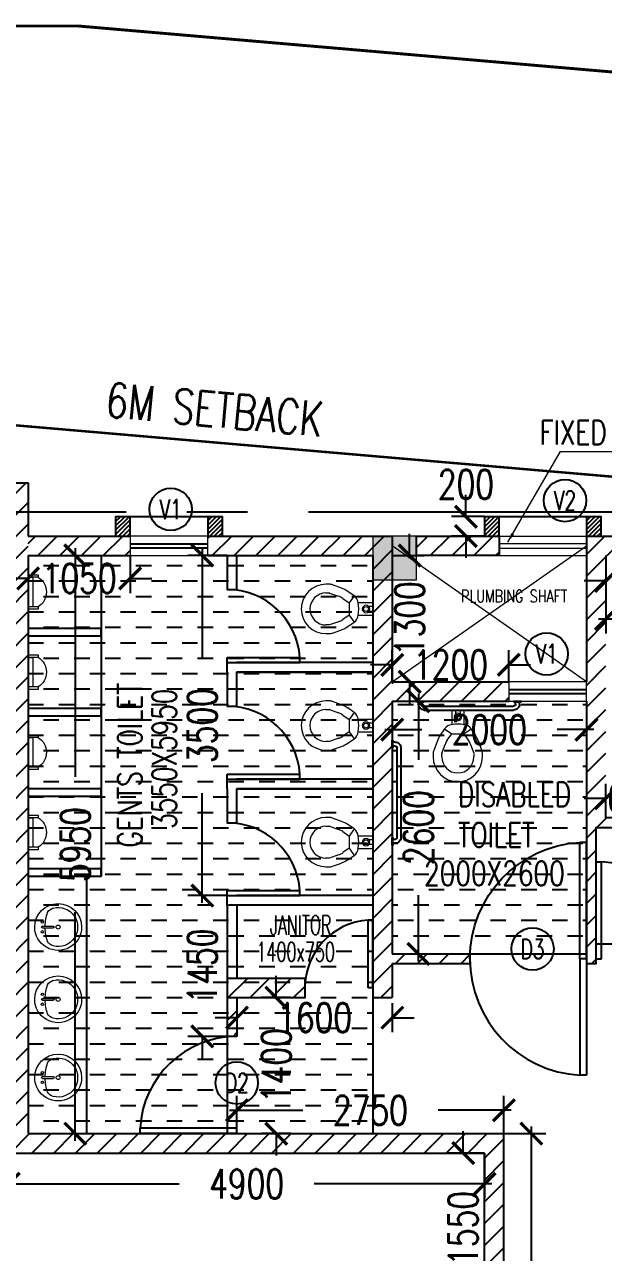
# Model space of a CAD drawing. Header units: millimetres. Extents: x -2076597 to 16308595, y -4402071 to 17875273.
# Drawn here: x -2033186 to -2027223, y -4089504 to -4076866 of the extents above; entities that cross this region are included whole.
import ezdxf
from ezdxf.enums import TextEntityAlignment as Align
from ezdxf.lldxf.tags import DXFTag

# ---------------------------------------------------------------- set-up
doc = ezdxf.new("R2010")
doc.units = ezdxf.units.MM
for name, pattern in [('CENTER2', [1.125, 0.75, -0.125, 0.125, -0.125]), ('DASHDOT', [1, 0.5, -0.25, 0, -0.25]), ('DASHED2', [0.375, 0.25, -0.125])]:
    doc.linetypes.add(name, pattern=pattern)
for name, color, linetype, lineweight in [('A- GLAZING', 5, 'Continuous', 9), ('A- LIGHT LINE', 8, 'Continuous', 9), ('A- SHAFT', 8, 'Continuous', 9), ('A-COL HATCH', 252, 'Continuous', 9), ('A-DETL-GENF', 92, 'Continuous', 9), ('P-SANR-FIXT', 6, 'Continuous', 9), ('S-COLS', 7, 'Continuous', 9)]:
    doc.layers.add(name, color=color, linetype=linetype, lineweight=lineweight)
for name, color, linetype in [('A- STAIRSCASE', 1, 'Continuous'), ('A-DIMS', 4, 'Continuous'), ('a-door', 1, 'Continuous'), ('A-HIDDEN', 8, 'DASHED2'), ('A-PARAPET WALL', 4, 'Continuous'), ('A-SCHED', 1, 'Continuous'), ('A-SETBACK', 3, 'Continuous'), ('A-SLAB SINING', 252, 'Continuous'), ('A-SLABS', 1, 'Continuous'), ('A-TXTROOM', 3, 'Continuous'), ('A-WALL', 2, 'Continuous'), ('A-WALL HATCH', 8, 'Continuous'), ('EQUIP', 3, 'Continuous'), ('S-GRID', 252, 'CENTER2')]:
    doc.layers.add(name, color=color, linetype=linetype)
doc.styles.add('DIM 100', font='romans.shx', dxfattribs={"width": 0.8})
doc.styles.add('ROMANS', font='romans.shx', dxfattribs={"width": 0.75})
tags = doc.linetypes.add('DASHEDX2', pattern=[1.5, 1, -0.5]).pattern_tags.tags
tags[6:7] = [DXFTag(74, 4), DXFTag(75, 0), DXFTag(340, '0'), DXFTag(46, 1.0), DXFTag(50, 0.0), DXFTag(44, 0.0), DXFTag(45, 0.0)]
tags[4:5] = [DXFTag(74, 4), DXFTag(75, 0), DXFTag(340, '0'), DXFTag(46, 1.0), DXFTag(50, 0.0), DXFTag(44, 0.0), DXFTag(45, 0.0)]
doc.dimstyles.new('1_100 MJR', dxfattribs={"dimscale": 100, "dimtxt": 1.75, "dimasz": 1, "dimexe": 1, "dimexo": 0, "dimgap": 0.09, "dimtad": 0, "dimdsep": 46, "dimtxsty": 'DIM 100', "dimblk": 'ARCHTICK', "dimcen": 0.09, "dimdle": 1, "dimclrd": 8, "dimclre": 8, "dimclrt": 256, "dimazin": 0, "dimtfac": 1, "dimtofl": 0, "dimtmove": 1, "dimatfit": 3, "dimfxl": 0, "dimtolj": 1, "dimtzin": 0, "dimlwd": -1, "dimlwe": -1, "dimarcsym": 0})
doc.dimstyles.new('DIMM-100', dxfattribs={"dimscale": 150, "dimtxt": 2, "dimasz": 1.5, "dimexe": 1, "dimexo": 0, "dimgap": 2, "dimtad": 0, "dimtoh": 1, "dimdec": 0, "dimzin": 0, "dimdsep": 46, "dimtxsty": 'ROMANS', "dimblk": 'ARCHTICK', "dimcen": 1.5, "dimdle": 0.5, "dimclrd": 8, "dimclre": 8, "dimclrt": 256, "dimazin": 0, "dimtfac": 1, "dimtdec": 0, "dimtix": 1, "dimtofl": 0, "dimtmove": 2, "dimatfit": 3, "dimldrblk": 'DOT', "dimfxl": 0, "dimtolj": 1, "dimtzin": 0, "dimarcsym": 0})
pattern_1 = [(45, (-2740619.58, -3104110.72), (-112.253202, 112.253202), [])]
pattern_2 = [(45, (1802100.65, 14255482.13), (-112.2532015, 112.2532015), [])]
pattern_3 = [(0, (1862258.1, 14425751.84), (158.75, 158.75), [158.75, -158.75])]

# ---------------------------------------------------------------- blocks, each defined once
blk = doc.blocks.new('shafts')
at = {"layer": 'A- SHAFT'}
for p, q in [((711222, -979520), (713222, -978120)), ((713222, -979520), (711222, -978120))]:
    blk.add_line(p, q, dxfattribs=at)
at = {"layer": 'A-TXTROOM', "insert": (711930, -978574, 0), "char_height": 128, "width": 1088.76, "attachment_point": 1, "style": 'ROMANS'}
blk.add_mtext('PLUMBING SHAFT', dxfattribs=at)
blk = doc.blocks.new('Family - ___-240295-0_ ground floor')
at = {"layer": 'A-SETBACK', "linetype": 'DASHDOT', "lineweight": -2, "ltscale": 2000, "const_width": 25}
blk.add_lwpolyline([(76480, 233663), (47866, 236124), (29166, 193452), (70915, 193452)], close=True, dxfattribs=at)
at = {"layer": 'A-TXTROOM', "insert": (64668, 235190, 0), "char_height": 356, "attachment_point": 3, "rotation": 354.7224, "style": 'ROMANS'}
blk.add_mtext('6M SETBACK', dxfattribs=at)
blk = doc.blocks.new('M_Urinal-Wall-3D - M_Urinal-Wall-3D-239627-0_ ground floor')
at = {"layer": 'P-SANR-FIXT'}
for p, q in [((-261, 202), (-287, 202)), ((-287, 202), (-287, 100)), ((-261, 202), (-261, 100)), ((43, 147), (-261, 147)), ((-261, 147), (-261, 100)), ((69, 202), (43, 202)), ((43, 202), (43, 100)), ((43, 100), (43, 147)), ((69, 100), (69, 202)), ((-287, 100), (69, 100))]:
    blk.add_line(p, q, dxfattribs=at)
blk.add_arc((-109, 110), 178, 31.0027, 148.9973, dxfattribs=at)
blk = doc.blocks.new('Sink Vanity-Round - 19_ x 19_-237629-0_ ground floor')
at = {"layer": 'P-SANR-FIXT'}
for p, q in [((87, 247), (87, 136)), ((106, 247), (106, 136))]:
    blk.add_line(p, q, dxfattribs=at)
for centre, radius, start, end in [((97, 85), 241, 90, 270), ((46, 247), 12.7, 360, 180), ((97, 247), 9.52, 360, 180), ((97, 85), 241, 270, 90), ((147, 247), 12.7, 0, 180), ((97, 85), 201, 165.3071, 14.6929), ((1, 104), 105, 120.7927, 162.1904), ((97, -233), 452, 91.2067, 109.2086), ((46, 247), 12.7, 180, 360), ((97, 136), 9.52, 180, 360), ((97, -233), 452, 70.7914, 88.7933), ((147, 247), 12.7, 180, 360), ((192, 104), 105, 17.8096, 59.2073), ((97, 85), 20.6, 360, 180), ((97, 85), 20.6, 180, 360)]:
    blk.add_arc(centre, radius, start, end, dxfattribs=at)
blk = doc.blocks.new('M_Single-Flush - 0915 x 2134mm-234763-0_ ground floor')
at = {"layer": 'a-door'}
for p, q in [((406.5, -100), (406.5, -1015.3)), ((457.5, -100), (406.5, -100)), ((457.5, -100), (457.5, -1015.3)), ((457.5, -1015.3), (406.5, -1015.3))]:
    blk.add_line(p, q, dxfattribs=at)
blk.add_arc((457.5, -100), 916.7, 180, 266.81071, dxfattribs=at)
blk = doc.blocks.new('04 TYPICALGriDColumn&Core$0$grab rail')
at = {"layer": 'EQUIP'}
for p, q in [((0, 40), (0, -40)), ((2, 40), (0, 40)), ((2, 40), (2, -40)), ((7, 35), (7, -35)), ((30, 20), (7, 20)), ((2, -40), (0, -40)), ((30, -20), (7, -20)), ((50, -40), (50, -960)), ((90, -40), (90, -960)), ((2, -960), (0, -960)), ((0, -960), (0, -1040)), ((2, -960), (2, -1040)), ((7, -965), (7, -1035)), ((30, -980), (7, -980)), ((2, -1040), (0, -1040)), ((30, -1020), (7, -1020))]:
    blk.add_line(p, q, dxfattribs=at)
for centre, radius, start, end in [((2, 35), 5, 0, 90), ((30, -40), 60, 0, 90), ((2, -35), 5, 270, 0), ((30, -40), 20, 0, 90), ((2, -965), 5, 0, 90), ((30, -960), 20, 270, 0), ((30, -960), 60, 270, 0), ((2, -1035), 5, 270, 0)]:
    blk.add_arc(centre, radius, start, end, dxfattribs=at)
blk = doc.blocks.new('Toilet-Commercial-Wall-3D - 15_ Seat Height-439075-0_ ground floor')
at = {"layer": 'P-SANR-FIXT'}
for p, q in [((151, 583), (151, 550)), ((157, 515), (190, 423)), ((240, 550), (240, 583)), ((274, 454), (241, 545)), ((569, 545), (536, 454)), ((570, 583), (570, 550)), ((619, 423), (653, 515)), ((659, 550), (659, 583)), ((342, 345), (297, 409)), ((513, 409), (468, 345)), ((224, 358), (269, 294)), ((342, 345), (269, 294)), ((468, 345), (342, 345)), ((541, 294), (468, 345)), ((541, 294), (586, 358)), ((341, 251), (341, 100)), ((380, 100), (380, 142)), ((430, 100), (430, 142)), ((468, 100), (468, 251))]:
    blk.add_line(p, q, dxfattribs=at)
blk.add_circle((405, 171), 25.3, dxfattribs=at)
for centre, radius, start, end in [((405, 583), 254, 90, 180), ((405, 583), 254, 0, 90), ((405, 583), 165, 90, 180), ((405, 583), 165, 0, 90), ((253, 550), 102, 180, 200), ((557, 550), 12.7, 340, 0), ((557, 550), 102, 340, 0), ((453, 519), 279, 200, 215), ((453, 519), 191, 200, 215), ((357, 519), 191, 325, 340), ((357, 519), 279, 325, 340), ((352, 352), 102, 215, 263.7549), ((457, 352), 102, 276.2451, 325), ((405, 566), 321, 258.5767, 281.4233), ((405, 171), 38.1, 360, 180), ((405, 171), 38.1, 180, 360)]:
    blk.add_arc(centre, radius, start, end, dxfattribs=at)
blk = doc.blocks.new('M_Single-Flush - 0762 x 2032mm-231732-0_ ground floor')
at = {"layer": 'a-door'}
for p, q in [((324, 37), (324, 787)), ((375, 787), (324, 787)), ((375, 37), (375, 787)), ((375, 37), (324, 37))]:
    blk.add_line(p, q, dxfattribs=at)
blk.add_arc((375, 37), 752, 93.8903, 180, dxfattribs=at)
blk = doc.blocks.new('_ArchTick')
at = {"color": 0, "linetype": 'ByBlock', "const_width": 0.15}
blk.add_lwpolyline([(-0.5, -0.5), (0.5, 0.5)], dxfattribs=at)
blk = doc.blocks.new('*D413')
at = {"layer": 'A-DIMS', "color": 8, "lineweight": -2, "transparency": 16777216}
for p, q in [((-2029398, -4083631), (-2029398, -4083306)), ((-2028198, -4083631), (-2028198, -4083306)), ((-2029398, -4083456), (-2029623, -4083456)), ((-2028198, -4083456), (-2027973, -4083456))]:
    blk.add_line(p, q, dxfattribs=at)
at = {"layer": 'Defpoints', "color": 0, "transparency": 16777216}
for p in [(-2028198, -4083456), (-2029398, -4083631), (-2028198, -4083631)]:
    blk.add_point(p, dxfattribs=at)
at = {"layer": 'A-DIMS', "color": 8, "lineweight": -2, "transparency": 16777216, "xscale": 225, "yscale": 225, "zscale": 225}
blk.add_blockref('_ArchTick', (-2029398, -4083456), dxfattribs=at)
at = {"layer": 'A-DIMS', "color": 8, "lineweight": -2, "transparency": 16777216, "xscale": 225, "yscale": 225, "zscale": 225, "rotation": 180}
blk.add_blockref('_ArchTick', (-2028198, -4083456), dxfattribs=at)
at = {"layer": 'A-DIMS', "transparency": 16777216, "insert": (-2028798, -4083456), "char_height": 300, "attachment_point": 5, "style": 'ROMANS'}
blk.add_mtext('\\A1;1200', dxfattribs=at)
blk = doc.blocks.new('_Dot')
at = {"color": 0, "linetype": 'ByBlock', "lineweight": -2}
blk.add_line((-0.5, 0), (-1, 0), dxfattribs=at)
at = {"color": 0, "linetype": 'ByBlock', "const_width": 0.5}
blk.add_lwpolyline([(-0.25, 0, 1), (0.25, 0, 1)], format="xyb", close=True, dxfattribs=at)
blk = doc.blocks.new('COLUMN 1')
at = {"layer": 'A-COL HATCH'}
blk.add_hatch(color=256, dxfattribs=at).paths.add_polyline_path([(706736.2, -986824.1), (707186.2, -986824.1), (707186.2, -986374.1), (706736.2, -986374.1)])
at = {"layer": 'S-COLS'}
blk.add_lwpolyline([(706736.2, -986824.1), (707186.2, -986824.1), (707186.2, -986374.1), (706736.2, -986374.1)], close=True, dxfattribs=at)
at = {"layer": 'S-GRID', "ltscale": 5000}
blk.add_line((661071.4, -986124.1), (726350.7, -986124.1), dxfattribs=at)
blk = doc.blocks.new('SOP')
at = {"layer": 'A-SCHED', "color": 8}
blk.add_circle((0, 0), 218, dxfattribs=at)
at = {"layer": 'A-SCHED', "style": 'ROMANS', "width": 0.7}
blk.add_attdef('D2', text='', height=200, dxfattribs=at).set_placement((0, 0), align=Align.MIDDLE_CENTER)
blk = doc.blocks.new('*D487')
at = {"layer": 'A-DIMS', "color": 8, "lineweight": -2, "transparency": 16777216}
for p, q in [((-2031355, -4085831), (-2031355, -4085606)), ((-2031098, -4085831), (-2031505, -4085831)), ((-2031098, -4087281), (-2031505, -4087281)), ((-2031355, -4087281), (-2031355, -4087506))]:
    blk.add_line(p, q, dxfattribs=at)
at = {"layer": 'Defpoints', "color": 0, "transparency": 16777216}
for p in [(-2031355, -4085831), (-2031098, -4085831), (-2031098, -4087281)]:
    blk.add_point(p, dxfattribs=at)
at = {"layer": 'A-DIMS', "color": 8, "lineweight": -2, "transparency": 16777216, "xscale": 225, "yscale": 225, "zscale": 225}
for p, rotation in [((-2031355, -4085831), 270), ((-2031355, -4087281), 90)]:
    blk.add_blockref('_ArchTick', p, dxfattribs=dict(at, rotation=rotation))
at = {"layer": 'A-DIMS', "transparency": 16777216, "insert": (-2031355, -4086556), "char_height": 300, "attachment_point": 5, "rotation": 90, "style": 'ROMANS'}
blk.add_mtext('\\A1;1450', dxfattribs=at)
blk = doc.blocks.new('*D488')
at = {"layer": 'A-DIMS', "color": 8, "lineweight": -2, "transparency": 16777216}
for p, q in [((-2031098, -4082331), (-2031505, -4082331)), ((-2031355, -4082256), (-2031355, -4083385)), ((-2031355, -4085906), (-2031355, -4084778)), ((-2031098, -4085831), (-2031505, -4085831))]:
    blk.add_line(p, q, dxfattribs=at)
at = {"layer": 'Defpoints', "color": 0, "transparency": 16777216}
for p in [(-2031355, -4082331), (-2031098, -4082331), (-2031098, -4085831)]:
    blk.add_point(p, dxfattribs=at)
at = {"layer": 'A-DIMS', "color": 8, "lineweight": -2, "transparency": 16777216, "xscale": 225, "yscale": 225, "zscale": 225}
for p, rotation in [((-2031355, -4082331), 90), ((-2031355, -4085831), 270)]:
    blk.add_blockref('_ArchTick', p, dxfattribs=dict(at, rotation=rotation))
at = {"layer": 'A-DIMS', "transparency": 16777216, "insert": (-2031355, -4084081), "char_height": 300, "attachment_point": 5, "rotation": 90, "style": 'ROMANS'}
blk.add_mtext('\\A1;3500', dxfattribs=at)
blk = doc.blocks.new('*D489')
at = {"layer": 'A-DIMS', "color": 8, "lineweight": -2, "transparency": 16777216}
for p, q in [((-2033148, -4082331), (-2033148, -4082717)), ((-2032098, -4082331), (-2032098, -4082717)), ((-2033148, -4082567), (-2033373, -4082567)), ((-2032098, -4082567), (-2031873, -4082567))]:
    blk.add_line(p, q, dxfattribs=at)
at = {"layer": 'Defpoints', "color": 0, "transparency": 16777216}
for p in [(-2033148, -4082331), (-2032098, -4082331), (-2032098, -4082567)]:
    blk.add_point(p, dxfattribs=at)
at = {"layer": 'A-DIMS', "color": 8, "lineweight": -2, "transparency": 16777216, "xscale": 225, "yscale": 225, "zscale": 225}
blk.add_blockref('_ArchTick', (-2033148, -4082567), dxfattribs=at)
at = {"layer": 'A-DIMS', "color": 8, "lineweight": -2, "transparency": 16777216, "xscale": 225, "yscale": 225, "zscale": 225, "rotation": 180}
blk.add_blockref('_ArchTick', (-2032098, -4082567), dxfattribs=at)
at = {"layer": 'A-DIMS', "transparency": 16777216, "insert": (-2032623, -4082567), "char_height": 300, "attachment_point": 5, "style": 'ROMANS'}
blk.add_mtext('\\A1;1050', dxfattribs=at)
blk = doc.blocks.new('*D494')
at = {"layer": 'A-DIMS', "color": 8, "lineweight": -2, "transparency": 16777216}
for p, q in [((-2028248, -4088281), (-2027816, -4088281)), ((-2027966, -4088206), (-2027966, -4092819)), ((-2027966, -4099006), (-2027966, -4094394)), ((-2028248, -4098931), (-2027816, -4098931))]:
    blk.add_line(p, q, dxfattribs=at)
at = {"layer": 'Defpoints', "color": 0, "transparency": 16777216}
for p in [(-2028248, -4088281), (-2027966, -4088281), (-2028248, -4098931)]:
    blk.add_point(p, dxfattribs=at)
at = {"layer": 'A-DIMS', "color": 8, "lineweight": -2, "transparency": 16777216, "xscale": 225, "yscale": 225, "zscale": 225}
for p, rotation in [((-2027966, -4088281), 90), ((-2027966, -4098931), 270)]:
    blk.add_blockref('_ArchTick', p, dxfattribs=dict(at, rotation=rotation))
at = {"layer": 'A-DIMS', "transparency": 16777216, "insert": (-2027966, -4093606), "char_height": 300, "attachment_point": 5, "rotation": 90, "style": 'ROMANS'}
blk.add_mtext('\\A1;10650', dxfattribs=at)
blk = doc.blocks.new('*D153')
at = {"layer": 'A-DIMS', "color": 8, "lineweight": -2, "transparency": 16777216}
for p, q in [((-2030998, -4088281), (-2030998, -4087891)), ((-2028248, -4088281), (-2028248, -4087891)), ((-2031073, -4088041), (-2030319, -4088041)), ((-2028173, -4088041), (-2028926, -4088041))]:
    blk.add_line(p, q, dxfattribs=at)
at = {"layer": 'Defpoints', "color": 0, "transparency": 16777216}
for p in [(-2028248, -4088041), (-2030998, -4088281), (-2028248, -4088281)]:
    blk.add_point(p, dxfattribs=at)
at = {"layer": 'A-DIMS', "color": 8, "lineweight": -2, "transparency": 16777216, "xscale": 225, "yscale": 225, "zscale": 225, "rotation": 180}
blk.add_blockref('_ArchTick', (-2030998, -4088041), dxfattribs=at)
at = {"layer": 'A-DIMS', "color": 8, "lineweight": -2, "transparency": 16777216, "xscale": 225, "yscale": 225, "zscale": 225}
blk.add_blockref('_ArchTick', (-2028248, -4088041), dxfattribs=at)
at = {"layer": 'A-DIMS', "transparency": 16777216, "insert": (-2029623, -4088041), "char_height": 300, "attachment_point": 5, "style": 'ROMANS'}
blk.add_mtext('\\A1;2750', dxfattribs=at)
blk = doc.blocks.new('*D495')
at = {"layer": 'A-DIMS', "color": 8, "lineweight": -2, "transparency": 16777216}
for p, q in [((-2033148, -4082331), (-2032513, -4082331)), ((-2032663, -4082256), (-2032663, -4084610)), ((-2032663, -4088356), (-2032663, -4086003)), ((-2033148, -4088281), (-2032513, -4088281))]:
    blk.add_line(p, q, dxfattribs=at)
at = {"layer": 'Defpoints', "color": 0, "transparency": 16777216}
for p in [(-2033148, -4082331), (-2032663, -4082331), (-2033148, -4088281)]:
    blk.add_point(p, dxfattribs=at)
at = {"layer": 'A-DIMS', "color": 8, "lineweight": -2, "transparency": 16777216, "xscale": 225, "yscale": 225, "zscale": 225}
for p, rotation in [((-2032663, -4082331), 90), ((-2032663, -4088281), 270)]:
    blk.add_blockref('_ArchTick', p, dxfattribs=dict(at, rotation=rotation))
at = {"layer": 'A-DIMS', "transparency": 16777216, "insert": (-2032663, -4085306), "char_height": 300, "attachment_point": 5, "rotation": 90, "style": 'ROMANS'}
blk.add_mtext('\\A1;5950', dxfattribs=at)
blk = doc.blocks.new('*D496')
at = {"layer": 'A-DIMS', "color": 8, "lineweight": -2, "transparency": 16777216}
for p, q in [((-2029398, -4083831), (-2028978, -4083831)), ((-2029128, -4083756), (-2029128, -4084435)), ((-2029128, -4086506), (-2029128, -4085828)), ((-2029398, -4086431), (-2028978, -4086431))]:
    blk.add_line(p, q, dxfattribs=at)
at = {"layer": 'Defpoints', "color": 0, "transparency": 16777216}
for p in [(-2029398, -4083831), (-2029398, -4086431), (-2029128, -4086431)]:
    blk.add_point(p, dxfattribs=at)
at = {"layer": 'A-DIMS', "color": 8, "lineweight": -2, "transparency": 16777216, "xscale": 225, "yscale": 225, "zscale": 225}
for p, rotation in [((-2029128, -4083831), 90), ((-2029128, -4086431), 270)]:
    blk.add_blockref('_ArchTick', p, dxfattribs=dict(at, rotation=rotation))
at = {"layer": 'A-DIMS', "transparency": 16777216, "insert": (-2029128, -4085131), "char_height": 300, "attachment_point": 5, "rotation": 90, "style": 'ROMANS'}
blk.add_mtext('\\A1;2600', dxfattribs=at)
blk = doc.blocks.new('*D497')
at = {"layer": 'A-DIMS', "color": 8, "lineweight": -2, "transparency": 16777216}
for p, q in [((-2029398, -4083831), (-2029398, -4084273)), ((-2027398, -4083831), (-2027398, -4084273)), ((-2029473, -4084123), (-2029094, -4084123)), ((-2027323, -4084123), (-2027701, -4084123))]:
    blk.add_line(p, q, dxfattribs=at)
at = {"layer": 'Defpoints', "color": 0, "transparency": 16777216}
for p in [(-2029398, -4083831), (-2027398, -4083831), (-2027398, -4084123)]:
    blk.add_point(p, dxfattribs=at)
at = {"layer": 'A-DIMS', "color": 8, "lineweight": -2, "transparency": 16777216, "xscale": 225, "yscale": 225, "zscale": 225, "rotation": 180}
blk.add_blockref('_ArchTick', (-2029398, -4084123), dxfattribs=at)
at = {"layer": 'A-DIMS', "color": 8, "lineweight": -2, "transparency": 16777216, "xscale": 225, "yscale": 225, "zscale": 225}
blk.add_blockref('_ArchTick', (-2027398, -4084123), dxfattribs=at)
at = {"layer": 'A-DIMS', "transparency": 16777216, "insert": (-2028398, -4084123), "char_height": 300, "attachment_point": 5, "style": 'ROMANS'}
blk.add_mtext('\\A1;2000', dxfattribs=at)
blk = doc.blocks.new('*D498')
at = {"layer": 'A-DIMS', "color": 8, "lineweight": -2, "transparency": 16777216}
for p, q in [((-2027198, -4082331), (-2027198, -4082742)), ((-2026298, -4082331), (-2026298, -4082742)), ((-2027198, -4082592), (-2027423, -4082592)), ((-2026298, -4082592), (-2026073, -4082592))]:
    blk.add_line(p, q, dxfattribs=at)
at = {"layer": 'Defpoints', "color": 0, "transparency": 16777216}
for p in [(-2027198, -4082331), (-2026298, -4082331), (-2026298, -4082592)]:
    blk.add_point(p, dxfattribs=at)
at = {"layer": 'A-DIMS', "color": 8, "lineweight": -2, "transparency": 16777216, "xscale": 225, "yscale": 225, "zscale": 225}
blk.add_blockref('_ArchTick', (-2027198, -4082592), dxfattribs=at)
at = {"layer": 'A-DIMS', "color": 8, "lineweight": -2, "transparency": 16777216, "xscale": 225, "yscale": 225, "zscale": 225, "rotation": 180}
blk.add_blockref('_ArchTick', (-2026298, -4082592), dxfattribs=at)
at = {"layer": 'A-DIMS', "transparency": 16777216, "insert": (-2026748, -4082592), "char_height": 300, "attachment_point": 5, "style": 'ROMANS'}
blk.add_mtext('\\A1;900', dxfattribs=at)
blk = doc.blocks.new('*D154')
at = {"layer": 'A-DIMS', "color": 8, "lineweight": -2, "transparency": 16777216}
for p, q in [((-2027198, -4082331), (-2027198, -4083134)), ((-2023798, -4082431), (-2023798, -4083134)), ((-2027273, -4082984), (-2026650, -4082984)), ((-2023723, -4082984), (-2025257, -4082984))]:
    blk.add_line(p, q, dxfattribs=at)
at = {"layer": 'Defpoints', "color": 0, "transparency": 16777216}
for p in [(-2027198, -4082331), (-2023798, -4082431), (-2023798, -4082984)]:
    blk.add_point(p, dxfattribs=at)
at = {"layer": 'A-DIMS', "color": 8, "lineweight": -2, "transparency": 16777216, "xscale": 225, "yscale": 225, "zscale": 225, "rotation": 180}
blk.add_blockref('_ArchTick', (-2027198, -4082984), dxfattribs=at)
at = {"layer": 'A-DIMS', "color": 8, "lineweight": -2, "transparency": 16777216, "xscale": 225, "yscale": 225, "zscale": 225}
blk.add_blockref('_ArchTick', (-2023798, -4082984), dxfattribs=at)
at = {"layer": 'A-DIMS', "transparency": 16777216, "insert": (-2025953, -4082984), "char_height": 300, "attachment_point": 5, "style": 'ROMANS'}
blk.add_mtext('\\A1;3400', dxfattribs=at)
blk = doc.blocks.new('*D500')
at = {"layer": 'A-DIMS', "color": 8, "lineweight": -2, "transparency": 16777216}
for p, q in [((-2027198, -4085031), (-2027198, -4084680)), ((-2026598, -4085031), (-2026598, -4084680)), ((-2027198, -4084830), (-2027423, -4084830)), ((-2026598, -4084830), (-2026373, -4084830))]:
    blk.add_line(p, q, dxfattribs=at)
at = {"layer": 'Defpoints', "color": 0, "transparency": 16777216}
for p in [(-2026598, -4084830), (-2027198, -4085031), (-2026598, -4085031)]:
    blk.add_point(p, dxfattribs=at)
at = {"layer": 'A-DIMS', "color": 8, "lineweight": -2, "transparency": 16777216, "xscale": 225, "yscale": 225, "zscale": 225}
blk.add_blockref('_ArchTick', (-2027198, -4084830), dxfattribs=at)
at = {"layer": 'A-DIMS', "color": 8, "lineweight": -2, "transparency": 16777216, "xscale": 225, "yscale": 225, "zscale": 225, "rotation": 180}
blk.add_blockref('_ArchTick', (-2026598, -4084830), dxfattribs=at)
at = {"layer": 'A-DIMS', "transparency": 16777216, "insert": (-2026898, -4084830), "char_height": 300, "attachment_point": 5, "style": 'ROMANS'}
blk.add_mtext('\\A1;600', dxfattribs=at)
blk = doc.blocks.new('*D512')
at = {"layer": 'A-DIMS', "color": 8, "lineweight": -2, "transparency": 16777216}
for p, q in [((-2033348, -4088481), (-2033348, -4088948)), ((-2028448, -4088481), (-2028448, -4088948)), ((-2033423, -4088798), (-2031594, -4088798)), ((-2028373, -4088798), (-2030201, -4088798))]:
    blk.add_line(p, q, dxfattribs=at)
at = {"layer": 'Defpoints', "color": 0, "transparency": 16777216}
for p in [(-2033348, -4088481), (-2028448, -4088481), (-2028448, -4088798)]:
    blk.add_point(p, dxfattribs=at)
at = {"layer": 'A-DIMS', "color": 8, "lineweight": -2, "transparency": 16777216, "xscale": 225, "yscale": 225, "zscale": 225, "rotation": 180}
blk.add_blockref('_ArchTick', (-2033348, -4088798), dxfattribs=at)
at = {"layer": 'A-DIMS', "color": 8, "lineweight": -2, "transparency": 16777216, "xscale": 225, "yscale": 225, "zscale": 225}
blk.add_blockref('_ArchTick', (-2028448, -4088798), dxfattribs=at)
at = {"layer": 'A-DIMS', "transparency": 16777216, "insert": (-2030898, -4088798), "char_height": 300, "attachment_point": 5, "style": 'ROMANS'}
blk.add_mtext('\\A1;4900', dxfattribs=at)
blk = doc.blocks.new('*D513')
at = {"layer": 'A-DIMS', "color": 8, "lineweight": -2, "transparency": 16777216}
for p, q in [((-2028668, -4088481), (-2028668, -4088256)), ((-2028448, -4088481), (-2028818, -4088481)), ((-2028448, -4090031), (-2028818, -4090031)), ((-2028668, -4090031), (-2028668, -4090256))]:
    blk.add_line(p, q, dxfattribs=at)
at = {"layer": 'Defpoints', "color": 0, "transparency": 16777216}
for p in [(-2028448, -4088481), (-2028668, -4090031), (-2028448, -4090031)]:
    blk.add_point(p, dxfattribs=at)
at = {"layer": 'A-DIMS', "color": 8, "lineweight": -2, "transparency": 16777216, "xscale": 225, "yscale": 225, "zscale": 225}
for p, rotation in [((-2028668, -4088481), 270), ((-2028668, -4090031), 90)]:
    blk.add_blockref('_ArchTick', p, dxfattribs=dict(at, rotation=rotation))
at = {"layer": 'A-DIMS', "transparency": 16777216, "insert": (-2028668, -4089256), "char_height": 300, "attachment_point": 5, "rotation": 90, "style": 'ROMANS'}
blk.add_mtext('\\A1;1550', dxfattribs=at)
blk = doc.blocks.new('*D116')
at = {"layer": 'A-DIMS', "color": 8, "lineweight": -2, "transparency": 16777216}
for p, q in [((-2030593, -4086881), (-2030593, -4086656)), ((-2030443, -4086881), (-2030743, -4086881)), ((-2030443, -4088281), (-2030743, -4088281)), ((-2030593, -4088281), (-2030593, -4088506))]:
    blk.add_line(p, q, dxfattribs=at)
at = {"layer": 'Defpoints', "color": 0, "transparency": 16777216}
for p in [(-2029398, -4086881), (-2030593, -4088281), (-2029398, -4088281)]:
    blk.add_point(p, dxfattribs=at)
at = {"layer": 'A-DIMS', "color": 8, "lineweight": -2, "transparency": 16777216, "xscale": 225, "yscale": 225, "zscale": 225}
for p, rotation in [((-2030593, -4086881), 270), ((-2030593, -4088281), 90)]:
    blk.add_blockref('_ArchTick', p, dxfattribs=dict(at, rotation=rotation))
at = {"layer": 'A-DIMS', "transparency": 16777216, "insert": (-2030593, -4087581), "char_height": 300, "attachment_point": 5, "rotation": 90, "style": 'ROMANS'}
blk.add_mtext('\\A1;1400', dxfattribs=at)
blk = doc.blocks.new('*D356')
at = {"layer": 'A-DIMS', "color": 8, "lineweight": -2, "transparency": 16777216}
for p, q in [((-2030998, -4086938), (-2030998, -4087238)), ((-2029398, -4086938), (-2029398, -4087238)), ((-2030998, -4087088), (-2031223, -4087088)), ((-2029398, -4087088), (-2029173, -4087088))]:
    blk.add_line(p, q, dxfattribs=at)
at = {"layer": 'Defpoints', "color": 0, "transparency": 16777216}
for p in [(-2030998, -4086881), (-2029398, -4086881), (-2029398, -4087088)]:
    blk.add_point(p, dxfattribs=at)
at = {"layer": 'A-DIMS', "color": 8, "lineweight": -2, "transparency": 16777216, "xscale": 225, "yscale": 225, "zscale": 225}
blk.add_blockref('_ArchTick', (-2030998, -4087088), dxfattribs=at)
at = {"layer": 'A-DIMS', "color": 8, "lineweight": -2, "transparency": 16777216, "xscale": 225, "yscale": 225, "zscale": 225, "rotation": 180}
blk.add_blockref('_ArchTick', (-2029398, -4087088), dxfattribs=at)
at = {"layer": 'A-DIMS', "transparency": 16777216, "insert": (-2030198, -4087088), "char_height": 300, "attachment_point": 5, "style": 'ROMANS'}
blk.add_mtext('\\A1;1600', dxfattribs=at)
blk = doc.blocks.new('*D405')
at = {"layer": 'A-DIMS', "color": 8, "lineweight": -2, "transparency": 16777216}
for p, q in [((-2028639, -4081931), (-2028639, -4081706)), ((-2028448, -4081931), (-2028789, -4081931)), ((-2028448, -4082131), (-2028789, -4082131)), ((-2028639, -4082131), (-2028639, -4082356))]:
    blk.add_line(p, q, dxfattribs=at)
at = {"layer": 'Defpoints', "color": 0, "transparency": 16777216}
for p in [(-2028639, -4081931), (-2028448, -4081931), (-2028448, -4082131)]:
    blk.add_point(p, dxfattribs=at)
at = {"layer": 'A-DIMS', "color": 8, "lineweight": -2, "transparency": 16777216, "xscale": 225, "yscale": 225, "zscale": 225}
for p, rotation in [((-2028639, -4081931), 270), ((-2028639, -4082131), 90)]:
    blk.add_blockref('_ArchTick', p, dxfattribs=dict(at, rotation=rotation))
at = {"layer": 'A-DIMS', "transparency": 16777216, "insert": (-2028639, -4081599), "char_height": 300, "attachment_point": 5, "style": 'ROMANS'}
blk.add_mtext('\\A1;200', dxfattribs=at)
blk = doc.blocks.new('*D406')
at = {"layer": 'A-DIMS', "color": 8, "lineweight": -2, "transparency": 16777216}
for p, q in [((-2029219, -4082331), (-2029219, -4082106)), ((-2029398, -4082331), (-2029069, -4082331)), ((-2029398, -4083631), (-2029069, -4083631)), ((-2029219, -4083631), (-2029219, -4083856))]:
    blk.add_line(p, q, dxfattribs=at)
at = {"layer": 'Defpoints', "color": 0, "transparency": 16777216}
for p in [(-2029398, -4082331), (-2029398, -4083631), (-2029219, -4083631)]:
    blk.add_point(p, dxfattribs=at)
at = {"layer": 'A-DIMS', "color": 8, "lineweight": -2, "transparency": 16777216, "xscale": 225, "yscale": 225, "zscale": 225}
for p, rotation in [((-2029219, -4082331), 270), ((-2029219, -4083631), 90)]:
    blk.add_blockref('_ArchTick', p, dxfattribs=dict(at, rotation=rotation))
at = {"layer": 'A-DIMS', "transparency": 16777216, "insert": (-2029219, -4082981), "char_height": 300, "attachment_point": 5, "rotation": 90, "style": 'ROMANS'}
blk.add_mtext('\\A1;1300', dxfattribs=at)

msp = doc.modelspace()

# ---------------------------------------------------------------- hatches: boundary and pattern name
at = {"layer": 'A-SLAB SINING'}
h = msp.add_hatch(dxfattribs=at)
h.set_pattern_fill('DASH', color=256, scale=50)
h.set_pattern_definition(pattern_3)
h.paths.add_polyline_path([(-2033147.9, -4088281.1), (-2029597.4, -4088281.1), (-2029597.4, -4082331.1), (-2033147.9, -4082331.1)])
h = msp.add_hatch(dxfattribs=at)
h.set_pattern_fill('DASH', color=256, scale=50)
h.set_pattern_definition(pattern_3)
h.paths.add_polyline_path([(-2029397.4, -4083831.1), (-2027397.4, -4083831.1), (-2027397.4, -4086331.1), (-2029397.4, -4086331.1)])
at = {"layer": 'A-WALL HATCH'}
h = msp.add_hatch(dxfattribs=at)
h.set_pattern_fill('ANSI31', color=256, scale=50)
h.set_pattern_definition(pattern_1)
h.paths.add_polyline_path([(-2033147.9, -4081581.1), (-2033747.9, -4081581.1), (-2033747.9, -4081781.1), (-2033347.9, -4081781.1), (-2033347.9, -4081881.1), (-2033147.9, -4081881.1)])
h.paths.add_polyline_path([(-2029397.9, -4090131.1), (-2028447.9, -4090131.1), (-2028447.9, -4090631.1), (-2029397.9, -4090631.1)], flags=16)
h.paths.add_polyline_path([(-2029497.9, -4090831.1), (-2028447.9, -4090831.1), (-2028447.9, -4091631.1), (-2029497.9, -4091631.1)], flags=16)
h.paths.add_polyline_path([(-2028447.9, -4090131.1), (-2028247.9, -4090131.1), (-2028247.9, -4088281.1), (-2033147.9, -4088281.1), (-2033147.9, -4081881.1), (-2033347.9, -4081881.1), (-2033347.9, -4088481.1), (-2028447.9, -4088481.1), (-2028447.9, -4090031.1), (-2029597.9, -4090031.1), (-2029597.9, -4091831.1), (-2028447.9, -4091831.1), (-2028447.9, -4098731.1), (-2032197.9, -4098731.1), (-2032197.9, -4098931.1), (-2028247.9, -4098931.1), (-2028247.9, -4091631.1), (-2028447.9, -4091631.1), (-2028447.9, -4090831.1), (-2028247.9, -4090831.1), (-2028247.9, -4090631.1), (-2028447.9, -4090631.1)])
h = msp.add_hatch(dxfattribs=at)
h.set_pattern_fill('ANSI31', color=256, scale=10)
h.set_pattern_definition([(45, (1802100.653, 14255482.127), (-22.4506403, 22.4506403), [])])
h.paths.add_polyline_path([(-2031147.9, -4081931.1), (-2031297.9, -4081931.1), (-2031297.9, -4082131.1), (-2031147.9, -4082131.1)])
h.paths.add_polyline_path([(-2032097.9, -4081931.1), (-2032247.9, -4081931.1), (-2032247.9, -4082131.1), (-2032097.9, -4082131.1)])
h = msp.add_hatch(dxfattribs=at)
h.set_pattern_fill('ANSI31', color=256, scale=10)
h.set_pattern_definition([(45, (1806000.653, 14255482.127), (-22.4506403, 22.4506403), [])])
h.paths.add_polyline_path([(-2027247.9, -4081931.1), (-2027397.9, -4081931.1), (-2027397.9, -4082131.1), (-2027247.9, -4082131.1)])
h.paths.add_polyline_path([(-2028297.9, -4081931.1), (-2028447.9, -4081931.1), (-2028447.9, -4082131.1), (-2028297.9, -4082131.1)])
h = msp.add_hatch(dxfattribs=at)
h.set_pattern_fill('ANSI31', color=256, scale=50)
h.set_pattern_definition(pattern_2)
h.paths.add_polyline_path([(-2032097.9, -4082131.1), (-2033147.9, -4082131.1), (-2033147.9, -4082331.1), (-2032097.9, -4082331.1)])
h.paths.add_polyline_path([(-2029597.9, -4086881.1), (-2029397.9, -4086881.1), (-2029397.9, -4082131.1), (-2031297.9, -4082131.1), (-2031297.9, -4082331.1), (-2029597.9, -4082331.1)])
h.paths.add_polyline_path([(-2030997.9, -4087281.1), (-2031097.9, -4087281.1), (-2031097.9, -4086681.1), (-2030997.9, -4086681.1)])
h.paths.add_polyline_path([(-2030297.9, -4086881.1), (-2030297.9, -4086681.1), (-2030997.9, -4086681.1), (-2030997.9, -4086881.1)])
h = msp.add_hatch(dxfattribs=at)
h.set_pattern_fill('ANSI31', color=256, scale=50)
h.set_pattern_definition(pattern_1)
h.paths.add_polyline_path([(-2028597.9, -4086531.1), (-2028597.9, -4086431.1), (-2029397.9, -4086431.1), (-2029397.9, -4086531.1)])
h.paths.add_polyline_path([(-2028197.9, -4083831.1), (-2028197.9, -4083631.1), (-2029397.9, -4083631.1), (-2029397.9, -4083831.1)])
h.paths.add_polyline_path([(-2027397.9, -4082131.1), (-2027397.9, -4086531.1), (-2027297.9, -4086531.1), (-2027297.9, -4085131.1), (-2026597.9, -4085131.1), (-2026597.9, -4085031.1), (-2027197.9, -4085031.1), (-2027197.9, -4082331.1), (-2026297.9, -4082331.1), (-2026297.9, -4082131.1)])
h = msp.add_hatch(dxfattribs=at)
h.set_pattern_fill('ANSI31', color=256, scale=50)
h.set_pattern_definition(pattern_2)
h.paths.add_polyline_path([(-2028297.9, -4082131.1), (-2029147.9, -4082131.1), (-2029147.9, -4082331.1), (-2028297.9, -4082331.1)])

# ---------------------------------------------------------------- linework, layer by layer
at = {"layer": 'A- GLAZING'}
for p, q in [((-2028297.9, -4082131.1), (-2027397.9, -4082131.1)), ((-2028297.9, -4082206.1), (-2027397.9, -4082206.1)), ((-2028297.9, -4082256.1), (-2027397.9, -4082256.1)), ((-2028297.9, -4082331.1), (-2027397.9, -4082331.1))]:
    msp.add_line(p, q, dxfattribs=at)
for points in [[(-2032097.9, -4082331.1), (-2031297.9, -4082331.1), (-2031297.9, -4082131.1), (-2032097.9, -4082131.1)], [(-2028197.9, -4083831.1), (-2027397.9, -4083831.1), (-2027397.9, -4083631.1), (-2028197.9, -4083631.1)]]:
    msp.add_lwpolyline(points, close=True, dxfattribs=at)
at = {"layer": 'A- LIGHT LINE'}
msp.add_line((-2027666.1, -4081259.2), (-2026128.7, -4081259.2), dxfattribs=at)
at = {"layer": 'A-HIDDEN', "color": 1, "linetype": 'DASHED2', "ltscale": 5000, "const_width": 30}
msp.add_lwpolyline([(-2057085.7, -4093104), (-2052386.7, -4082381.1), (-2048019.5, -4082381.1), (-2045762.7, -4077231.1), (-2045675, -4077031.1), (-2036871, -4077031.1), (-2036871, -4076881.1), (-2032631.9, -4076881.1), (-2019797.9, -4077985.1), (-2019797.9, -4083081.1), (-2017954.6, -4083081.1), (-2014886.8, -4086921.6), (-2016078.4, -4095531.1)], dxfattribs=at)
at = {"layer": 'A-PARAPET WALL', "linetype": 'DASHEDX2', "ltscale": 0.5}
for p, q in [((-2032097.9, -4082211.1), (-2031297.9, -4082211.1)), ((-2032097.9, -4082251.1), (-2031297.9, -4082251.1)), ((-2028197.9, -4083711.1), (-2027397.9, -4083711.1)), ((-2028197.9, -4083751.1), (-2027397.9, -4083751.1))]:
    msp.add_line(p, q, dxfattribs=at)
at = {"layer": 'A-SLABS'}
for p, q in [((-2031297.9, -4081931.1), (-2032097.9, -4081931.1)), ((-2027397.9, -4081931.1), (-2028297.9, -4081931.1)), ((-2032397.9, -4082331.1), (-2032397.9, -4085631.1)), ((-2032547.9, -4085631.1), (-2032547.9, -4088281.1)), ((-2026297.9, -4086331.1), (-2027297.9, -4086331.1)), ((-2028597.9, -4086431.1), (-2027397.9, -4086431.1)), ((-2029597.9, -4086881.1), (-2029597.9, -4088281.1)), ((-2031097.9, -4087281.1), (-2031097.9, -4088281.1))]:
    msp.add_line(p, q, dxfattribs=at)
for points in [[(-2033147.9, -4083156.1), (-2032397.9, -4083156.1), (-2032397.9, -4083081.1), (-2033147.9, -4083081.1)], [(-2033147.9, -4083981.1), (-2032397.9, -4083981.1), (-2032397.9, -4083906.1), (-2033147.9, -4083906.1)], [(-2033147.9, -4084806.1), (-2032397.9, -4084806.1), (-2032397.9, -4084731.1), (-2033147.9, -4084731.1)], [(-2033147.9, -4085631.1), (-2032397.9, -4085631.1), (-2032397.9, -4085556.1), (-2033147.9, -4085556.1)]]:
    msp.add_lwpolyline(points, close=True, dxfattribs=at)
at = {"layer": 'A-WALL'}
for p, q in [((-2039647.9, -4081581.1), (-2033147.9, -4081581.1)), ((-2033147.9, -4081581.1), (-2033147.9, -4082131.1)), ((-2033147.9, -4082131.1), (-2032097.9, -4082131.1)), ((-2031297.9, -4082131.1), (-2029397.9, -4082131.1)), ((-2029397.9, -4082131.1), (-2029397.9, -4083631.1)), ((-2027397.9, -4082131.1), (-2027397.9, -4083631.1)), ((-2027397.9, -4082131.1), (-2026297.9, -4082131.1)), ((-2033147.9, -4082331.1), (-2033147.9, -4088281.1)), ((-2033147.9, -4082331.1), (-2032097.9, -4082331.1)), ((-2031297.9, -4082331.1), (-2030997.9, -4082331.1)), ((-2030997.9, -4082331.1), (-2029597.9, -4082331.1)), ((-2029597.9, -4082331.1), (-2029597.9, -4083431.1)), ((-2029597.9, -4083431.1), (-2029597.9, -4083531.1)), ((-2029597.9, -4083531.1), (-2029597.9, -4084631.1)), ((-2029397.9, -4083631.1), (-2028197.9, -4083631.1)), ((-2029397.9, -4083831.1), (-2029397.9, -4086431.1)), ((-2029397.9, -4083831.1), (-2028197.9, -4083831.1)), ((-2027397.9, -4083831.1), (-2027397.9, -4086781.1)), ((-2029597.9, -4084631.1), (-2029597.9, -4084731.1)), ((-2029597.9, -4084731.1), (-2029597.9, -4085831.1)), ((-2029597.9, -4085450.7), (-2029597.9, -4086881.1)), ((-2029597.9, -4085831.1), (-2029597.9, -4085931.1)), ((-2031097.9, -4085931.1), (-2031097.9, -4086681.1)), ((-2030997.9, -4085931.1), (-2030997.9, -4086681.1)), ((-2029397.9, -4086431.1), (-2028597.9, -4086431.1)), ((-2028597.9, -4086431.1), (-2028597.9, -4086531.1)), ((-2029397.9, -4086531.1), (-2029397.9, -4086881.1)), ((-2029397.9, -4086531.1), (-2028597.9, -4086531.1)), ((-2031097.9, -4086681.1), (-2030297.9, -4086681.1)), ((-2031097.9, -4086681.1), (-2031097.9, -4087281.1)), ((-2030297.9, -4086681.1), (-2030297.9, -4086881.1)), ((-2030997.9, -4086881.1), (-2030297.9, -4086881.1)), ((-2030997.9, -4086881.1), (-2030997.9, -4087281.1)), ((-2029597.9, -4086881.1), (-2029397.9, -4086881.1)), ((-2030997.9, -4087281.1), (-2031097.9, -4087281.1)), ((-2033147.9, -4088281.1), (-2028247.9, -4088281.1)), ((-2028247.9, -4098931.1), (-2028247.9, -4088281.1)), ((-2033347.9, -4088481.1), (-2028447.9, -4088481.1)), ((-2028447.9, -4090031.1), (-2028447.9, -4088481.1))]:
    msp.add_line(p, q, dxfattribs=at)
for points in [[(-2032097.9, -4082131.1), (-2032097.9, -4081931.1), (-2032247.9, -4081931.1), (-2032247.9, -4082131.1)], [(-2031147.9, -4082131.1), (-2031147.9, -4081931.1), (-2031297.9, -4081931.1), (-2031297.9, -4082131.1)], [(-2028297.9, -4082131.1), (-2028297.9, -4081931.1), (-2028447.9, -4081931.1), (-2028447.9, -4082131.1)], [(-2027247.9, -4082131.1), (-2027247.9, -4081931.1), (-2027397.9, -4081931.1), (-2027397.9, -4082131.1)], [(-2031097.9, -4082331.1), (-2031097.9, -4082681.1), (-2030997.9, -4082681.1), (-2030997.9, -4082331.1), (-2029597.9, -4082331.1), (-2029597.9, -4083431.1), (-2030997.9, -4083431.1)], [(-2031097.9, -4083531.1), (-2031097.9, -4083380.1)], [(-2031097.9, -4083531.1), (-2031097.9, -4083881.1), (-2030997.9, -4083881.1), (-2030997.9, -4083531.1), (-2029597.9, -4083531.1), (-2029597.9, -4084631.1), (-2030997.9, -4084631.1)], [(-2029597.9, -4083531.1), (-2030997.9, -4083531.1)], [(-2030997.9, -4083531.1), (-2029597.9, -4083531.1)], [(-2031097.9, -4084731.1), (-2031097.9, -4084580.1)], [(-2031097.9, -4084731.1), (-2031097.9, -4085081.1), (-2030997.9, -4085081.1), (-2030997.9, -4084731.1), (-2029597.9, -4084731.1), (-2029597.9, -4085831.1), (-2030997.9, -4085831.1)], [(-2029597.9, -4084731.1), (-2030997.9, -4084731.1)], [(-2030997.9, -4084731.1), (-2029597.9, -4084731.1)], [(-2027397.9, -4086531.1), (-2027297.9, -4086531.1), (-2027297.9, -4085131.1), (-2026597.9, -4085131.1), (-2026597.9, -4085031.1), (-2027197.9, -4085031.1)], [(-2031097.9, -4085931.1), (-2031097.9, -4085780.1)], [(-2031097.9, -4085931.1), (-2031097.9, -4085780.1)], [(-2029597.9, -4085931.1), (-2030997.9, -4085931.1)], [(-2029597.9, -4085931.1), (-2030997.9, -4085931.1)]]:
    msp.add_lwpolyline(points, dxfattribs=at)
msp.add_lwpolyline([(-2028297.9, -4082331.1), (-2029147.9, -4082331.1), (-2029147.9, -4082131.1), (-2028297.9, -4082131.1)], close=True, dxfattribs=at)

# ---------------------------------------------------------------- block references
at = {"layer": 'A- STAIRSCASE', "linetype": 'DASHEDX2', "ltscale": 500}
msp.add_blockref('COLUMN 1', (-2736334, -3095757), dxfattribs=at)
at = {"layer": 'A-DETL-GENF', "color": 8}
msp.add_blockref('Family - ___-240295-0_ ground floor', (-2094762.5, -4315943.5), dxfattribs=at)
at = {"layer": 'a-door', "rotation": 270}
for name, p, xscale, yscale, zscale in [('M_Single-Flush - 0762 x 2032mm-231732-0_ ground floor', (-2031135.3, -4083056.9), 0.9977498001236512, 0.9977498001236512, 0.9977498001236512), ('M_Single-Flush - 0762 x 2032mm-231732-0_ ground floor', (-2031135.3, -4084256.9), 0.9977498001236512, 0.9977498001236512, 0.9977498001236512), ('M_Single-Flush - 0762 x 2032mm-231732-0_ ground floor', (-2031135.3, -4085456.9), 0.9977498001236512, 0.9977498001236512, 0.9977498001236512), ('M_Single-Flush - 0915 x 2134mm-234763-0_ ground floor', (-2030888.8, -4087782), 1.090879590326181, 1.090879590326181, 1.090879590326181)]:
    msp.add_blockref(name, p, dxfattribs=dict(at, xscale=xscale, yscale=yscale, zscale=zscale))
at = {"layer": 'a-door', "extrusion": (0, 0, -1), "rotation": 180}
for p, xscale, yscale, zscale in [((2027996.8, -4086612), 1.309055508391538, 1.309055508391538, -1.309055508391538), ((2026798.8, -4086590.2), -1.090879590325617, 1.090879590325617, -1.090879590325617)]:
    msp.add_blockref('M_Single-Flush - 0915 x 2134mm-234763-0_ ground floor', p, dxfattribs=dict(at, xscale=xscale, yscale=yscale, zscale=zscale))
at = {"layer": 'a-door'}
for name, p, xscale, yscale, zscale in [('M_Single-Flush - 0762 x 2032mm-231732-0_ ground floor', (-2029947.1, -4086816), 0.9312331467820745, 0.9312331467820745, 0.9312331467820745), ('M_Single-Flush - 0915 x 2134mm-234763-0_ ground floor', (-2027996.8, -4086350.2), 1.309055508391538, 1.309055508391538, 1.309055508391538)]:
    msp.add_blockref(name, p, dxfattribs=dict(at, xscale=xscale, yscale=yscale, zscale=zscale))
at = {"layer": 'A-SCHED'}
for p, values in [((-2027619.2, -4081765.3), {'D2': 'V2'}), ((-2031679.9, -4081855.9), {'D2': 'V1'}), ((-2027808.5, -4083343.7), {'D2': 'V1'}), ((-2027953.7, -4086380.4), {'D2': 'D3'}), ((-2030999.3, -4087758.5), {'D2': 'D2'})]:
    msp.add_blockref('SOP', p, dxfattribs=at).add_auto_attribs(values)
at = {"layer": 'A-WALL'}
msp.add_blockref('shafts', (-2740619.6, -3104110.7), dxfattribs=at)
at = {"layer": 'P-SANR-FIXT', "extrusion": (0, 0, -1), "zscale": -1}
for name, p, rotation in [('M_Urinal-Wall-3D - M_Urinal-Wall-3D-239627-0_ ground floor', (2033247.9, -4082597.3), 90), ('M_Urinal-Wall-3D - M_Urinal-Wall-3D-239627-0_ ground floor', (2033247.9, -4083422.3), 90), ('04 TYPICALGriDColumn&Core$0$grab rail', (2029107.9, -4083831.1), 270), ('M_Urinal-Wall-3D - M_Urinal-Wall-3D-239627-0_ ground floor', (2033247.9, -4084247.3), 90), ('04 TYPICALGriDColumn&Core$0$grab rail', (2029397.9, -4085272.1), 180), ('M_Urinal-Wall-3D - M_Urinal-Wall-3D-239627-0_ ground floor', (2033247.9, -4085072.3), 90), ('Sink Vanity-Round - 19_ x 19_-237629-0_ ground floor', (2032754.5, -4086057.5), 270), ('Sink Vanity-Round - 19_ x 19_-237629-0_ ground floor', (2032754.5, -4086801.9), 270), ('Sink Vanity-Round - 19_ x 19_-237629-0_ ground floor', (2032754.5, -4087606.7), 270)]:
    msp.add_blockref(name, p, dxfattribs=dict(at, rotation=rotation))
at = {"layer": 'P-SANR-FIXT'}
for p, rotation in [((-2029497.9, -4083286), 90), ((-2029497.9, -4084486), 90), ((-2028318, -4083821.1), 180), ((-2029497.9, -4085686), 90)]:
    msp.add_blockref('Toilet-Commercial-Wall-3D - 15_ Seat Height-439075-0_ ground floor', p, dxfattribs=dict(at, rotation=rotation))

# ---------------------------------------------------------------- texts
at = {"layer": 'A-TXTROOM', "style": 'ROMANS', "width": 0.6}
for s, p in [('JANITOR ', (-2030658.2, -4086235.4, 0)), ('1400x750', (-2030797, -4086509.9, 0))]:
    msp.add_text(s, height=200, dxfattribs=at).set_placement(p)
at = {"layer": 'A-TXTROOM', "attachment_point": 1, "style": 'ROMANS'}
for s, insert, char_height, width in [('\\pi774.28;FIXED LOUVERS', (-2028655.1, -4080939.6, 0), 250.282, 3684.893), ('DISABLED TOILET', (-2028721.8, -4084663.7, 0), 250.282, 1701.181), ('2000X2600', (-2029069.8, -4085477.4, 0), 250.28, 994.286)]:
    msp.add_mtext(s, dxfattribs=dict(at, insert=insert, char_height=char_height, width=width))
at = {"layer": 'A-TXTROOM', "width": 2118.487, "attachment_point": 1, "rotation": 90, "style": 'ROMANS'}
for s, insert, char_height in [('GENTS TOILET', (-2032225.6, -4085336, 0), 249.061), ('3550X5950', (-2031870.3, -4085142.4, 0), 249.06)]:
    msp.add_mtext(s, dxfattribs=dict(at, insert=insert, char_height=char_height))

# ---------------------------------------------------------------- dimensions: what is measured, and where the dimension line sits
at = {"layer": 'A-DIMS'}
dim = msp.add_linear_dim(base=(-2028639.1, -4081931.1), p1=(-2028447.9, -4082131.1), p2=(-2028447.9, -4081931.1), angle=90, dimstyle='DIMM-100', dxfattribs=at)
dim.commit()
dim.dimension.update_dxf_attribs({"geometry": '*D405', "text_midpoint": (-2028639.1, -4081598.5), "dimtype": 129})
for base, p1, p2, picture, middle in [((-2032663.1, -4082331.1), (-2033147.9, -4088281.1), (-2033147.9, -4082331.1), '*D495', (-2032663.1, -4085306.1)), ((-2031355.5, -4082331.1), (-2031097.9, -4085831.1), (-2031097.9, -4082331.1), '*D488', (-2031355.5, -4084081.1)), ((-2029128.3, -4086431.1), (-2029397.9, -4083831.1), (-2029397.9, -4086431.1), '*D496', (-2029128.3, -4085131.1)), ((-2031355.5, -4085831.1), (-2031097.9, -4087281.1), (-2031097.9, -4085831.1), '*D487', (-2031355.5, -4086556.1)), ((-2027966.2, -4088281.1), (-2028247.9, -4098931.1), (-2028247.9, -4088281.1), '*D494', (-2027966.2, -4093606.1))]:
    dim = msp.add_linear_dim(base=base, p1=p1, p2=p2, angle=90, dimstyle='DIMM-100', dxfattribs=at)
    dim.commit()
    dim.dimension.update_dxf_attribs({"geometry": picture, "text_midpoint": middle})
for p1, p2, distance, picture, middle in [((-2029397.9, -4082331.1), (-2029397.9, -4083631.1), 179.3, '*D406', (-2029218.6, -4082981.1)), ((-2029397.9, -4083631.1), (-2028197.9, -4083631.1), 175.4, '*D413', (-2028797.9, -4083455.7)), ((-2028447.9, -4088481.1), (-2028447.9, -4090031.1), -220.1, '*D513', (-2028668, -4089256.1)), ((-2033347.9, -4088481.1), (-2028447.9, -4088481.1), -317.4, '*D512', (-2030897.9, -4088798.5))]:
    dim = msp.add_aligned_dim(p1=p1, p2=p2, distance=distance, dimstyle='DIMM-100', dxfattribs=at)
    dim.commit()
    dim.dimension.update_dxf_attribs({"geometry": picture, "text_midpoint": middle})
for base, p1, p2, picture, middle in [((-2032097.9, -4082567.3), (-2033147.9, -4082331.1), (-2032097.9, -4082331.1), '*D489', (-2032622.9, -4082567.3)), ((-2026297.9, -4082592.3), (-2027197.9, -4082331.1), (-2026297.9, -4082331.1), '*D498', (-2026747.9, -4082592.3)), ((-2027397.9, -4084123.3), (-2029397.9, -4083831.1), (-2027397.9, -4083831.1), '*D497', (-2028397.9, -4084123.3)), ((-2026597.9, -4084830.4), (-2027197.9, -4085031.1), (-2026597.9, -4085031.1), '*D500', (-2026897.9, -4084830.4)), ((-2028247.9, -4088041.1), (-2030997.9, -4088281.1), (-2028247.9, -4088281.1), '*D153', (-2029622.9, -4088041.1))]:
    dim = msp.add_linear_dim(base=base, p1=p1, p2=p2, dimstyle='DIMM-100', dxfattribs=at)
    dim.commit()
    dim.dimension.update_dxf_attribs({"geometry": picture, "text_midpoint": middle})
dim = msp.add_linear_dim(base=(-2023797.9, -4082983.9), p1=(-2027197.9, -4082331.1), p2=(-2023797.9, -4082431.1), dimstyle='DIMM-100', dxfattribs=at)
dim.commit()
dim.dimension.update_dxf_attribs({"geometry": '*D154', "text_midpoint": (-2025953.2, -4082983.9), "dimtype": 128})
dim = msp.add_linear_dim(base=(-2030593.3, -4088281.1), p1=(-2029397.9, -4086881.1), p2=(-2029397.9, -4088281.1), angle=90, dimstyle='DIMM-100', override={"dimfxlon": 1}, dxfattribs=at)
dim.commit()
dim.dimension.update_dxf_attribs({"geometry": '*D116', "text_midpoint": (-2030593.3, -4087581.1)})
dim = msp.add_linear_dim(base=(-2029397.9, -4087087.9), p1=(-2030997.9, -4086881.1), p2=(-2029397.9, -4086881.1), dimstyle='DIMM-100', override={"dimfxlon": 1}, dxfattribs=at)
dim.commit()
dim.dimension.update_dxf_attribs({"geometry": '*D356', "text_midpoint": (-2030197.9, -4087087.9)})

# ---------------------------------------------------------------- leaders
at = {"layer": 'A- LIGHT LINE'}
msp.add_leader([(-2028206.9, -4082193.8), (-2027666.1, -4081259.2)], dimstyle='1_100 MJR', dxfattribs=at)

doc.saveas('drawing.dxf')
